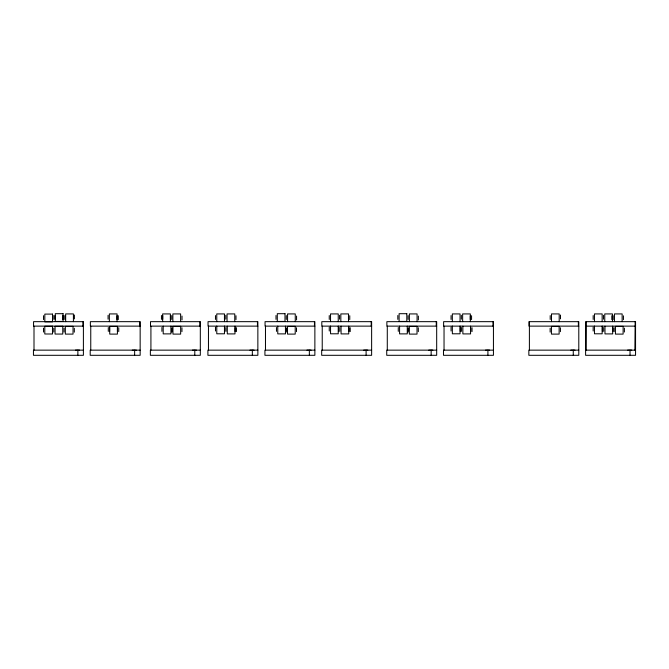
<?xml version="1.0" encoding="UTF-8"?>
<svg xmlns="http://www.w3.org/2000/svg" width="669" height="669" viewBox="0 0 669 669"><rect width="100%" height="100%" fill="white"/><g stroke="black" fill="none" stroke-linecap="round" stroke-linejoin="round"><path stroke-width="1" d="M585.601 350.146L585.76 321.664L635.55 321.664L635.55 355.306L585.601 355.306L585.601 350.146L635.55 350.146M634.881 350.146L635.157 321.664M75.488 350.146L79.594 350.146M132.245 350.146L136.359 350.146M192.404 350.146L196.51 350.146M249.947 350.146L254.061 350.146M306.962 350.146L311.068 350.146M363.719 350.146L367.825 350.146M428.77 350.146L432.876 350.146M485.527 350.146L489.633 350.146M570.883 350.146L574.989 350.146M627.639 350.146L631.745 350.146M83.399 326.129L33.559 326.129L33.559 321.664L83.399 321.664L83.399 355.306L33.45 355.306L33.45 350.146L83.399 350.146M140.155 326.129L90.374 326.129L90.374 321.664L140.155 321.664L140.155 355.306L90.206 355.306L90.206 350.146L140.155 350.146M200.315 326.129L150.5 326.129L150.5 321.664L200.315 321.664L200.315 355.306L150.366 355.306L150.366 350.146L200.315 350.146M257.858 326.129L208.042 326.129L208.042 321.664L257.858 321.664L257.858 355.306L207.908 355.306L207.908 350.146L257.858 350.146M314.873 326.129L265.058 326.129L265.058 321.664L314.873 321.664L314.873 355.306L264.924 355.306L264.924 350.146L314.873 350.146M371.63 326.129L321.814 326.129L321.814 321.664L371.63 321.664L371.63 355.306L321.68 355.306L321.68 350.146L371.63 350.146M436.681 326.129L386.866 326.129L386.866 321.664L436.681 321.664L436.681 355.306L386.732 355.306L386.732 350.146L436.681 350.146M493.438 326.129L443.622 326.129L443.622 321.664L493.438 321.664L493.438 355.306L443.488 355.306L443.488 350.146L493.438 350.146M578.794 326.129L528.978 326.129L528.978 321.664L578.794 321.664L578.794 355.306L528.845 355.306L528.845 350.146L578.794 350.146M585.76 326.129L635.55 326.129M630.022 350.28L630.022 355.306M624.411 328.161L624.411 332.041M623.441 315.818L623.441 319.69M622.145 321.664L622.145 313.92L614.451 313.92L614.451 321.664M614.134 327.718L614.134 331.59M613.164 315.718L613.164 319.59M612.846 327.718L612.846 331.59M612.679 326.163L612.679 333.906L604.985 333.906L604.985 326.163M612.453 321.664L612.453 313.92L604.759 313.92L604.759 321.664M611.867 315.718L611.867 319.59M603.689 327.517L603.689 331.389M603.463 315.316L603.463 319.188M602.401 327.517L602.401 331.389M602.15 321.664L602.15 313.92L594.457 313.92L594.457 321.664M602.159 326.054L602.159 333.798L594.465 333.798L594.465 326.054M593.169 315.567L593.169 319.447M593.169 327.158L593.169 331.03M586.153 321.664L586.153 350.146M578.376 321.664L578.376 326.129M573.266 350.28L573.266 355.306M560.48 315.024L560.48 318.896M560.43 327.777L560.43 331.648M559.192 321.664L559.192 313.92L551.499 313.92L551.499 321.664M550.202 315.592L550.202 319.464M550.144 328.236L550.144 332.108M529.396 321.664L529.396 350.146M493.02 321.664L493.02 326.129M487.91 350.28L487.91 355.306M472.03 327.718L472.03 331.59M471.57 315.718L471.57 319.59M470.733 327.718L470.733 331.59M470.566 326.163L470.566 333.906L462.873 333.906L462.873 326.163M470.34 321.664L470.34 313.92L462.647 313.92L462.647 321.664M470.274 315.718L470.274 319.59M461.577 327.517L461.577 331.389M461.359 315.316L461.359 319.188M460.289 327.517L460.289 331.389M460.046 321.664L460.046 313.92L452.344 313.92L452.344 321.664M460.046 326.054L460.046 333.798L452.353 333.798L452.353 326.054M451.057 315.567L451.057 319.447M451.065 327.158L451.065 331.03M444.04 326.129L444.04 350.146M436.263 321.664L436.263 326.129M431.154 350.28L431.154 355.306M418.376 316.052L418.376 319.924M418.317 327.777L418.317 331.648M417.071 321.664L417.071 313.92L409.378 313.92L409.378 321.664M408.55 327.944L408.55 330.846M408.098 315.592L408.098 319.464M408.04 328.303L408.04 332.108M407.262 326.138L407.262 333.881L399.569 333.881L399.569 326.138M398.272 327.492L398.272 331.364M397.812 315.5L397.812 319.372M387.284 326.129L387.284 350.146M371.211 321.664L371.211 326.129M366.102 350.28L366.102 355.306M350.222 327.718L350.222 331.59M349.762 315.718L349.762 319.59M348.925 327.718L348.925 331.59M348.758 326.163L348.758 333.906L341.065 333.906L341.065 326.163M348.532 321.664L348.532 313.92L340.839 313.92L340.839 321.664M348.465 315.718L348.465 319.59M339.768 327.517L339.768 331.389M339.551 315.316L339.551 319.188M338.481 327.517L338.481 331.389M338.238 321.664L338.238 313.92L330.536 313.92L330.536 321.664M338.238 326.054L338.238 333.798L330.545 333.798L330.545 326.054M329.248 315.567L329.248 319.447M329.257 327.158L329.257 331.03M322.232 326.129L322.232 350.146M314.455 321.664L314.455 326.129M309.346 350.28L309.346 355.306M296.568 316.052L296.568 319.924M296.509 327.777L296.509 331.648M295.263 321.664L295.263 313.92L287.57 313.92L287.57 321.664M286.742 327.944L286.742 330.846M286.29 315.592L286.29 319.464M286.232 328.303L286.232 332.108M285.454 326.138L285.454 333.881L277.76 333.881L277.76 326.138M276.464 327.492L276.464 331.364M276.004 315.5L276.004 319.372M265.476 326.129L265.476 350.146M257.44 321.664L257.44 326.129M252.338 350.28L252.338 355.306M236.45 327.718L236.45 331.59M235.99 315.718L235.99 319.59M235.154 327.718L235.154 331.59M234.986 326.163L234.986 333.906L227.293 333.906L227.293 326.163M234.76 321.664L234.76 313.92L227.067 313.92L227.067 321.664M226.005 327.517L226.005 331.389M225.779 315.316L225.779 319.188M224.709 327.517L224.709 331.389M224.483 315.316L224.483 319.188M224.466 321.664L224.466 313.92L216.764 313.92L216.764 321.664M224.466 326.054L224.466 333.798L216.773 333.798L216.773 326.054M215.477 315.567L215.477 319.447M215.485 327.158L215.485 331.03M208.46 326.129L208.46 350.146M199.897 321.664L199.897 326.129M194.788 350.28L194.788 355.306M182.01 316.052L182.01 319.924M181.951 327.777L181.951 331.648M180.622 321.664L180.622 313.92L172.87 313.92L172.87 321.664M172.192 327.944L172.192 331.816M171.732 315.592L171.732 319.464M171.674 328.236L171.674 332.108M170.896 326.138L170.896 333.881L163.203 333.881L163.203 326.138M170.436 315.592L170.436 319.464M170.394 321.664L170.394 313.92L162.642 313.92L162.642 321.664M162.743 315.5L162.743 319.372M161.906 327.492L161.906 331.364M161.455 315.5L161.455 319.372M150.918 326.129L150.918 350.146M139.771 321.664L139.771 326.129M134.636 350.28L134.636 355.306M118.748 327.718L118.748 331.59M118.288 315.718L118.288 319.59M117.451 327.718L117.451 331.59M117.058 321.664L117.058 313.92L109.365 313.92L109.365 321.664M116.991 315.718L116.991 319.59M109.591 327.517L109.591 331.389M108.294 327.517L108.294 331.389M108.077 315.316L108.077 319.188M90.758 326.129L90.758 350.146M82.956 321.664L82.956 326.129M77.872 350.28L77.872 355.306M74.393 315.024L74.393 318.896M74.334 328.287L74.334 332.167M73.406 321.664L73.406 313.92L65.662 313.92L65.662 321.664M65.403 315.592L65.403 319.464M64.107 315.592L64.107 319.464M64.057 328.236L64.057 332.108M62.819 315.592L62.819 319.464M55.126 315.5L55.126 319.372M53.829 315.5L53.829 319.372M53.771 328.186L53.771 332.058M43.535 315.684L43.535 319.623M43.493 328.128L43.535 332.067M34.002 326.129L34.002 350.146M63.053 313.694L55.301 313.694L55.301 321.438L63.053 321.438L63.053 313.694M284.994 313.694L277.301 313.694L277.301 321.438L284.994 321.438L284.994 313.694M406.802 313.694L399.109 313.694L399.109 321.438L406.802 321.438L406.802 313.694M52.517 314.096L44.823 314.096L44.823 321.848L52.517 321.848L52.517 314.096M52.483 326.255L44.79 326.255L44.79 333.998L52.483 333.998L52.483 326.255M62.761 326.305L55.067 326.305L55.067 334.057L62.761 334.057L62.761 326.305M73.038 326.363L65.345 326.363L65.345 334.107L73.038 334.107L73.038 326.363M117.418 326.363L109.724 326.363L109.724 334.107L117.418 334.107L117.418 326.363M180.655 326.363L172.962 326.363L172.962 334.107L180.655 334.107L180.655 326.363M295.213 326.363L287.519 326.363L287.519 334.107L295.213 334.107L295.213 326.363M417.021 326.363L409.328 326.363L409.328 334.107L417.021 334.107L417.021 326.363M559.133 326.363L551.44 326.363L551.44 334.107L559.133 334.107L559.133 326.363M623.123 326.363L615.43 326.363L615.43 334.107L623.123 334.107L623.123 326.363"/></g></svg>
